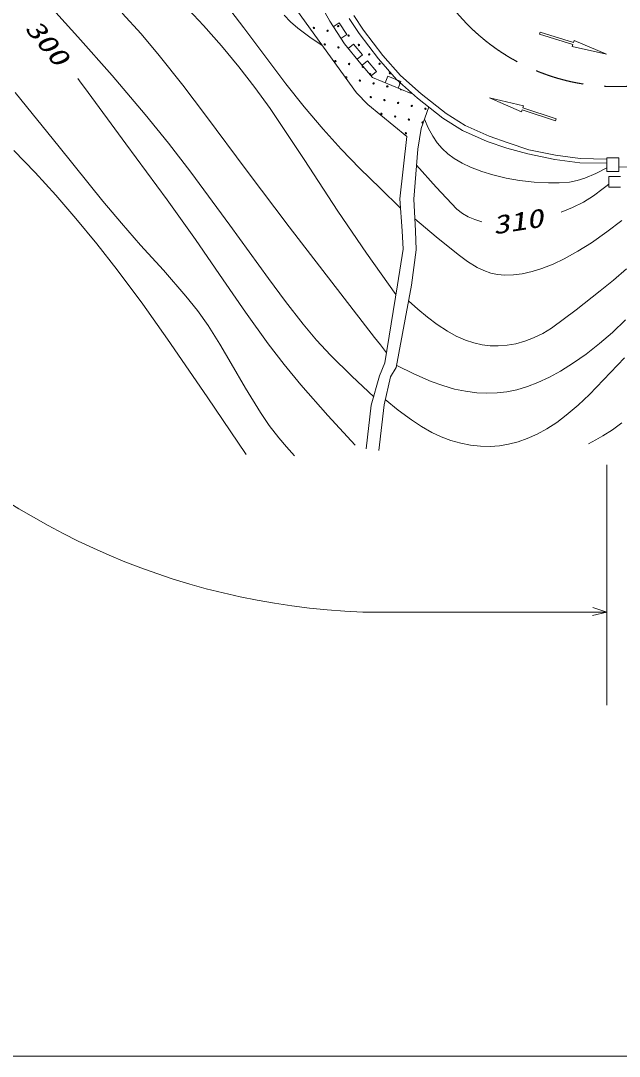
# Model space of a CAD drawing. Units: millimetres, scale not verified. Extents: x 40000 to 680000, y 20000 to 380000.
# Drawn here: x 89371 to 132154, y 205000 to 279096 of the extents above; entities that cross this region are included whole.
import ezdxf
from ezdxf.enums import TextEntityAlignment as Align

# ---------------------------------------------------------------- set-up
doc = ezdxf.new("R2010")
doc.units = ezdxf.units.MM
doc.header["$LTSCALE"] = 1000
doc.linetypes.add('CHAIN', pattern=[18.5, 12, -1.5, 3.5, -1.5])
for name, color, linetype, lineweight in [('M-BGD', 7, 'Continuous', 13), ('M-BMK', 2, 'CHAIN', 13), ('M-STR-HTXT', 7, 'Continuous', 13), ('M-TTL-BAND', 7, 'Continuous', 13)]:
    doc.layers.add(name, color=color, linetype=linetype, lineweight=lineweight)
doc.styles.add('ＭＳ 明朝', font='')
doc.styles.get('ＭＳ 明朝').set_extended_font_data('MS Mincho')

msp = doc.modelspace()

# ---------------------------------------------------------------- linework, layer by layer
at = {"layer": 'M-BGD'}
for p, q in [((102312, 282565), (105316, 278584)), ((93460, 277950), (90529, 281231)), ((102424, 278761), (100994, 280287)), ((113371, 273935), (108848, 280201)), ((111454, 279065), (110691, 280466)), ((96621, 279647), (97969, 278146)), ((108660, 279006), (108192, 279503)), ((113880, 278413), (113179, 279480)), ((103721, 277291), (102424, 278761)), ((109169, 278553), (108660, 279006)), ((112514, 277433), (111454, 279065)), ((112131, 278940), (111711, 278668)), ((112675, 278102), (112131, 278940)), ((113554, 278182), (112844, 279261)), ((95895, 275177), (93460, 277950)), ((97969, 278146), (99271, 276607)), ((105316, 278584), (108316, 274585)), ((110027, 277917), (109169, 278553)), ((110919, 277331), (110027, 277917)), ((112256, 277829), (112675, 278102)), ((114943, 276364), (113554, 278182)), ((115253, 276617), (113880, 278413)), ((126453, 278126), (126497, 278269)), ((128840, 277383), (126453, 278126)), ((126497, 278269), (128884, 277527)), ((104966, 275790), (103721, 277291)), ((113679, 276013), (112514, 277433)), ((113166, 277426), (112779, 277109)), ((113800, 276654), (113166, 277426)), ((128795, 277240), (128840, 277383)), ((131249, 276713), (128795, 277240)), ((128884, 277527), (128929, 277670)), ((128929, 277670), (131249, 276713)), ((99271, 276607), (100949, 274496)), ((113414, 276336), (113800, 276654)), ((116513, 275183), (115253, 276617)), ((106106, 274322), (104966, 275790)), ((114506, 275038), (113679, 276013)), ((114151, 276230), (113769, 275907)), ((114797, 275467), (114151, 276230)), ((116229, 274900), (114943, 276364)), ((93693, 274636), (93461, 274957)), ((98276, 272375), (95895, 275177)), ((114416, 275144), (114797, 275467)), ((117282, 273893), (114506, 275038)), ((115622, 275118), (115432, 274656)), ((116547, 274737), (115622, 275118)), ((117741, 273561), (116229, 274900)), ((117998, 273868), (116513, 275183)), ((93926, 274315), (93693, 274636)), ((96891, 270295), (93926, 274315)), ((100949, 274496), (102588, 272339)), ((107191, 272826), (106106, 274322)), ((108316, 274585), (109634, 272937)), ((116356, 274275), (116547, 274737)), ((88962, 273959), (92117, 270079)), ((114183, 273098), (113371, 273935)), ((119544, 272128), (117741, 273561)), ((119776, 272454), (117998, 273868)), ((125172, 272580), (122870, 273581)), ((122870, 273581), (125314, 273007)), ((109641, 269162), (107191, 272826)), ((109634, 272937), (110999, 271328)), ((116964, 270815), (114183, 273098)), ((118531, 272933), (118001, 271389)), ((125219, 272722), (125172, 272580)), ((127592, 271934), (125219, 272722)), ((125314, 273007), (125266, 272864)), ((125266, 272864), (127639, 272077)), ((99929, 270335), (98276, 272375)), ((102588, 272339), (105563, 268333)), ((118504, 271422), (118228, 272051)), ((120948, 271241), (119544, 272128)), ((121136, 271595), (119776, 272454)), ((127639, 272077), (127592, 271934)), ((110999, 271328), (112287, 269907)), ((118001, 271389), (117752, 269895)), ((118820, 270824), (118504, 271422)), ((122717, 270462), (120948, 271241)), ((122864, 270834), (121136, 271595)), ((116466, 266351), (116964, 270815)), ((119133, 270370), (118820, 270824)), ((124107, 269974), (122717, 270462)), ((124224, 270356), (122864, 270834)), ((90398, 268229), (88866, 269809)), ((92117, 270079), (95244, 266180)), ((99849, 266280), (96891, 270295)), ((101534, 268257), (99929, 270335)), ((112287, 269907), (113620, 268526)), ((117752, 269895), (117462, 266326)), ((119495, 269952), (119133, 270370)), ((119906, 269572), (119495, 269952)), ((125614, 269575), (124107, 269974)), ((125683, 269867), (124224, 270356)), ((125683, 269867), (127600, 269472)), ((112041, 265463), (109641, 269162)), ((120347, 269246), (119906, 269572)), ((120923, 268905), (120347, 269246)), ((127550, 269176), (125614, 269575)), ((129339, 268939), (127550, 269176)), ((127600, 269472), (129362, 269239)), ((129362, 269239), (131270, 269195)), ((131263, 269274), (131263, 268316)), ((132127, 269274), (131263, 269274)), ((132127, 268316), (132127, 269274)), ((104327, 264473), (101534, 268257)), ((105563, 268333), (108566, 264339)), ((113620, 268526), (115054, 267104)), ((117659, 268749), (119064, 267183)), ((121532, 268616), (120923, 268905)), ((122324, 268310), (121532, 268616)), ((123123, 268066), (122324, 268310)), ((131263, 268895), (129339, 268939)), ((131263, 268558), (130483, 268160)), ((131263, 268316), (132127, 268316)), ((132854, 268638), (132127, 268620)), ((91885, 266608), (90398, 268229)), ((124076, 267836), (123123, 268066)), ((125029, 267669), (124076, 267836)), ((126062, 267551), (125029, 267669)), ((127107, 267492), (126062, 267551)), ((127852, 267494), (127107, 267492)), ((128590, 267555), (127852, 267494)), ((129145, 267659), (128590, 267555)), ((129685, 267820), (129145, 267659)), ((130483, 268160), (129685, 267820)), ((131406, 267946), (131406, 267178)), ((132231, 267946), (131406, 267946)), ((115054, 267104), (116514, 265690)), ((119064, 267183), (120550, 265617)), ((130308, 266577), (130993, 267083)), ((130993, 267083), (131200, 267243)), ((131200, 267243), (131406, 267404)), ((131406, 267178), (132231, 267178)), ((93321, 264955), (91885, 266608)), ((95244, 266180), (96564, 264600)), ((101868, 263434), (99849, 266280)), ((116632, 264068), (116466, 266351)), ((117462, 266326), (117586, 264063)), ((128808, 265738), (129594, 266125)), ((129594, 266125), (130308, 266577)), ((114088, 262466), (112041, 265463)), ((120550, 265617), (120942, 265312)), ((120942, 265312), (121364, 265059)), ((127992, 265404), (128808, 265738)), ((94816, 263132), (93321, 264955)), ((96564, 264600), (97939, 263048)), ((117540, 264913), (119060, 263625)), ((121364, 265059), (121836, 264864)), ((121836, 264864), (122331, 264713)), ((131274, 263981), (132341, 264796)), ((107072, 260652), (104327, 264473)), ((108566, 264339), (111598, 260384)), ((116715, 262740), (116632, 264068)), ((117586, 264063), (117628, 262694)), ((130174, 263215), (131274, 263981)), ((96265, 261271), (94816, 263132)), ((97939, 263048), (99582, 261237)), ((103840, 260550), (101868, 263434)), ((119060, 263625), (120646, 262361)), ((129200, 262605), (130174, 263215)), ((116185, 259503), (114088, 262466)), ((116300, 260209), (116715, 262740)), ((117628, 262694), (117296, 260163)), ((120646, 262361), (121311, 261876)), ((128208, 262053), (129200, 262605)), ((121311, 261876), (122004, 261445)), ((126630, 261371), (127433, 261685)), ((127433, 261685), (128208, 262053)), ((98093, 258806), (96265, 261271)), ((99582, 261237), (101182, 259383)), ((122004, 261445), (122477, 261216)), ((122477, 261216), (122969, 261045)), ((122969, 261045), (123461, 260944)), ((123461, 260944), (123978, 260901)), ((123978, 260901), (124584, 260918)), ((124584, 260918), (125202, 260997)), ((125202, 260997), (125923, 261154)), ((125923, 261154), (126630, 261371)), ((132664, 261349), (131753, 260537)), ((105430, 258244), (103840, 260550)), ((108297, 258994), (107072, 260652)), ((111598, 260384), (114656, 256438)), ((115387, 254607), (116300, 260209)), ((117296, 260163), (116217, 254275)), ((131753, 260537), (130801, 259768)), ((101182, 259383), (101997, 258350)), ((130801, 259768), (129069, 258408)), ((99873, 256304), (98093, 258806)), ((109562, 257382), (108297, 258994)), ((117763, 258456), (117092, 259048)), ((101997, 258350), (102764, 257282)), ((107061, 255982), (105430, 258244)), ((118444, 257887), (117763, 258456)), ((119141, 257359), (118444, 257887)), ((129069, 258408), (127307, 257103)), ((102764, 257282), (103612, 255951)), ((110524, 256249), (109562, 257382)), ((119872, 256881), (119141, 257359)), ((131672, 256795), (132608, 257690)), ((114656, 256438), (115078, 255894)), ((120505, 256534), (119872, 256881)), ((121161, 256243), (120505, 256534)), ((126022, 256402), (125398, 256166)), ((126681, 256727), (126022, 256402)), ((127307, 257103), (126681, 256727)), ((130749, 255995), (131672, 256795)), ((102704, 252187), (99873, 256304)), ((103612, 255951), (104417, 254577)), ((108211, 254487), (107061, 255982)), ((111524, 255163), (110524, 256249)), ((115078, 255894), (115507, 255342)), ((121752, 256044), (121161, 256243)), ((122346, 255906), (121752, 256044)), ((122921, 255835), (122346, 255906)), ((123502, 255824), (122921, 255835)), ((124135, 255876), (123502, 255824)), ((124753, 255987), (124135, 255876)), ((125398, 256166), (124753, 255987)), ((129787, 255242), (130749, 255995)), ((113040, 253657), (111524, 255163)), ((128888, 254606), (129787, 255242)), ((132538, 254986), (130019, 252362)), ((104417, 254577), (105434, 252801)), ((109402, 253036), (108211, 254487)), ((115013, 253694), (115387, 254607)), ((116217, 254275), (115802, 253611)), ((116246, 254436), (117464, 253834)), ((127963, 254025), (128888, 254606)), ((114601, 252192), (113040, 253657)), ((114432, 251577), (115013, 253694)), ((115802, 253611), (115345, 251619)), ((117464, 253834), (118717, 253282)), ((126328, 253200), (127157, 253585)), ((127157, 253585), (127963, 254025)), ((105434, 252801), (106499, 251062)), ((111314, 250856), (109402, 253036)), ((118717, 253282), (119538, 252985)), ((119538, 252985), (120382, 252744)), ((120382, 252744), (121163, 252580)), ((124123, 252547), (124825, 252694)), ((124825, 252694), (125584, 252917)), ((125584, 252917), (126328, 253200)), ((105486, 248050), (102704, 252187)), ((116355, 251239), (115429, 251986)), ((121163, 252580), (121962, 252476)), ((121962, 252476), (122693, 252438)), ((122693, 252438), (123421, 252462)), ((123421, 252462), (124123, 252547)), ((130019, 252362), (129222, 251598)), ((114059, 248465), (114432, 251577)), ((115345, 251619), (114972, 248341)), ((117293, 250533), (116355, 251239)), ((129222, 251598), (128370, 250865)), ((106499, 251062), (107131, 250141)), ((113266, 248720), (111314, 250856)), ((118017, 250051), (117293, 250533)), ((128370, 250865), (127690, 250356)), ((107131, 250141), (107812, 249257)), ((118763, 249627), (118017, 250051)), ((126966, 249889), (126290, 249519)), ((127690, 250356), (126966, 249889)), ((131677, 249832), (130978, 249393)), ((132333, 250315), (131677, 249832)), ((107812, 249257), (108369, 248603)), ((119426, 249317), (118763, 249627)), ((120118, 249061), (119426, 249317)), ((120822, 248865), (120118, 249061)), ((124925, 248969), (124244, 248793)), ((125580, 249201), (124925, 248969)), ((126290, 249519), (125580, 249201)), ((130475, 249105), (129958, 248819)), ((130978, 249393), (130475, 249105)), ((108369, 248603), (108949, 247954)), ((121531, 248729), (120822, 248865)), ((122227, 248655), (121531, 248729)), ((122926, 248641), (122227, 248655)), ((123589, 248687), (122926, 248641)), ((124244, 248793), (123589, 248687))]:
    msp.add_line(p, q, dxfattribs=at)
for centre in [(110329, 278581), (112070, 278709), (111307, 278373), (112809, 278035), (111099, 277395), (112077, 277187), (113547, 277360), (114285, 276686), (111869, 276209), (112847, 276001), (115024, 276012), (115762, 275337), (113617, 274815), (114595, 274607), (115574, 274399), (114388, 273629), (115366, 273421), (116344, 273213), (117322, 273005), (118300, 272797), (115158, 272443), (116136, 272235), (117114, 272027), (118092, 271819), (116906, 271049)]:
    msp.add_circle(centre, 49.8, dxfattribs=at)
for centre, start, end in [((113825, 275793), 92.16086, 348.42717), ((112639, 275023), 244.60815, 187.03909), ((114349, 275273), 268.95459, 171.63345), ((116500, 274663), 154.78488, 297.77873), ((116552, 274191), 153.88144, 341.31326), ((113409, 273837), 8.89584, 79.40247), ((117239, 273988), 187.24023, 265.32336)]:
    msp.add_arc(centre, 49.8, start, end, dxfattribs=at)
at = {"layer": 'M-BMK'}
msp.add_arc((131919, 289263), 14882, 195.4906, 286.0481, dxfattribs=at)
at = {"layer": 'M-STR-HTXT'}
for p, q in [((131263, 230129), (131263, 247311)), ((130275, 237110), (131263, 236785)), ((131263, 236785), (113829, 236787)), ((131263, 236785), (130253, 236538))]:
    msp.add_line(p, q, dxfattribs=at)
msp.add_arc((115790, 287847), 51100, 92.18762, 267.80054, dxfattribs=at)
at = {"layer": 'M-TTL-BAND'}
msp.add_line((40000, 205000), (579000, 205000), dxfattribs=at)

# ---------------------------------------------------------------- texts
at = {"layer": 'M-BGD', "style": 'ＭＳ 明朝', "oblique": 15, "width": 1.35}
for s, rotation, p in [('300', 309.4, (89302, 278277)), ('310', 9, (123264, 263405))]:
    msp.add_text(s, height=1320, rotation=rotation, dxfattribs=at).set_placement(p, align=Align.BOTTOM_LEFT)

doc.saveas('drawing.dxf')
